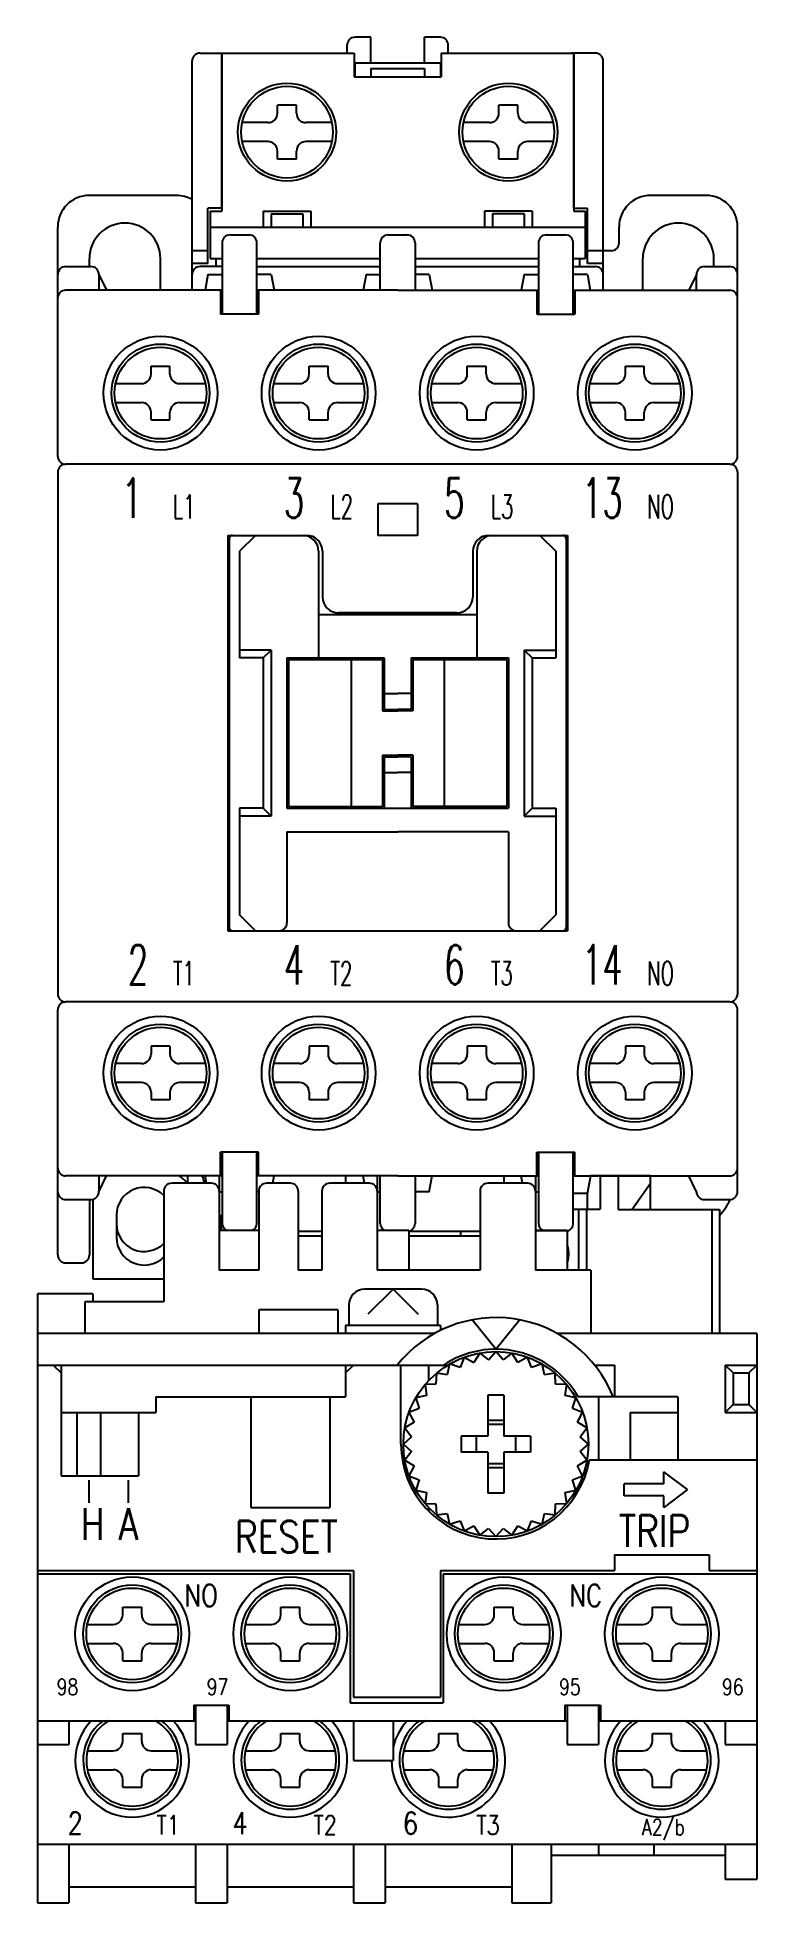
# Model space of a CAD drawing. Extents: x 172 to 218, y 170 to 288.
import ezdxf
from ezdxf.enums import TextEntityAlignment as Align

# ---------------------------------------------------------------- set-up
doc = ezdxf.new("R2010")
doc.units = 0
doc.layers.get('0').update_dxf_attribs({"linetype": 'CONTINUOUS'})
doc.layers.add('2', color=2, linetype='CONTINUOUS')
doc.styles.add('A', font='SIMPLEX', dxfattribs={"width": 0.75})
doc.styles.add('SIMPLEX', font='SIMPLEX', dxfattribs={"width": 0.8})

msp = doc.modelspace()

# ---------------------------------------------------------------- linework, layer by layer
at = {"color": 0}
for p, q in [((193.12, 288.12, 0), (192.12, 288.12, 0)), ((193.12, 286.5, 0), (193.12, 288.12, 0)), ((196.52, 286.5, 0), (196.52, 288.12, 0)), ((197.52, 288.12, 0), (196.52, 288.12, 0)), ((182.32, 287.12, 0), (184.19, 287.12, 0)), ((183.69, 287.12, 0), (192.07, 287.12, 0)), ((183.69, 277.32, 0), (183.69, 287.12, 0)), ((183.69, 287.12, 0), (183.69, 277.12, 0)), ((191.62, 287.12, 0), (191.62, 287.62, 0)), ((192.07, 287.12, 0), (192.07, 285.62, 0)), ((197.57, 287.12, 0), (205.96, 287.12, 0)), ((197.57, 287.12, 0), (197.57, 285.62, 0)), ((198.02, 287.12, 0), (198.02, 287.62, 0)), ((207.32, 287.12, 0), (205.82, 287.12, 0)), ((205.96, 277.32, 0), (205.96, 287.12, 0)), ((205.96, 287.12, 0), (205.96, 277.12, 0)), ((192.07, 285.62, 0), (197.57, 285.62, 0)), ((192.12, 286.5, 0), (197.52, 286.5, 0)), ((192.12, 286.5, 0), (192.12, 285.62, 0)), ((192.12, 285.62, 0), (193.12, 285.62, 0)), ((193.12, 286.14, 0), (196.52, 286.14, 0)), ((193.12, 286.14, 0), (193.12, 285.62, 0)), ((196.52, 286.14, 0), (196.52, 285.62, 0)), ((196.52, 285.62, 0), (197.52, 285.62, 0)), ((197.52, 286.5, 0), (197.52, 285.62, 0)), ((188.42, 283.82, 0), (187.22, 283.82, 0)), ((187.22, 283.32, 0), (187.22, 283.82, 0)), ((188.42, 283.32, 0), (188.42, 283.82, 0)), ((201.22, 283.32, 0), (201.22, 283.82, 0)), ((202.42, 283.82, 0), (201.22, 283.82, 0)), ((202.42, 283.32, 0), (202.42, 283.82, 0)), ((186.62, 282.72, 0), (184.98, 282.72, 0)), ((190.66, 282.72, 0), (189.02, 282.72, 0)), ((200.62, 282.72, 0), (198.98, 282.72, 0)), ((204.66, 282.72, 0), (203.02, 282.72, 0)), ((186.62, 281.52, 0), (184.98, 281.52, 0)), ((187.22, 280.42, 0), (187.22, 280.92, 0)), ((188.42, 280.42, 0), (188.42, 280.92, 0)), ((190.66, 281.52, 0), (189.02, 281.52, 0)), ((200.62, 281.52, 0), (198.98, 281.52, 0)), ((201.22, 280.42, 0), (201.22, 280.92, 0)), ((202.42, 280.42, 0), (202.42, 280.92, 0)), ((204.66, 281.52, 0), (203.02, 281.52, 0)), ((188.42, 280.42, 0), (187.22, 280.42, 0)), ((202.42, 280.42, 0), (201.22, 280.42, 0)), ((180.82, 278.12, 0), (175.32, 278.12, 0)), ((182.82, 273.82, 0), (182.82, 277.32, 0)), ((206.82, 273.82, 0), (206.82, 277.32, 0)), ((214.32, 278.12, 0), (210.82, 278.12, 0)), ((173.32, 261.62, 0), (173.32, 276.12, 0)), ((182.96, 277.12, 0), (182.96, 274.12, 0)), ((182.96, 277.12, 0), (183.69, 277.12, 0)), ((182.96, 276.12, 0), (186.32, 276.12, 0)), ((183.06, 276.12, 0), (206.57, 276.12, 0)), ((186.32, 277.12, 0), (189.32, 277.12, 0)), ((186.32, 277.12, 0), (186.32, 276.12, 0)), ((186.82, 276.96, 0), (188.82, 276.96, 0)), ((186.82, 276.96, 0), (186.82, 276.12, 0)), ((188.82, 276.96, 0), (188.82, 276.12, 0)), ((189.32, 277.12, 0), (189.32, 276.12, 0)), ((189.32, 276.12, 0), (200.32, 276.12, 0)), ((203.32, 277.12, 0), (200.32, 277.12, 0)), ((200.32, 277.12, 0), (200.32, 276.12, 0)), ((202.82, 276.96, 0), (200.82, 276.96, 0)), ((200.82, 276.96, 0), (200.82, 276.12, 0)), ((202.82, 276.96, 0), (202.82, 276.12, 0)), ((203.32, 277.12, 0), (203.32, 276.12, 0)), ((203.32, 276.12, 0), (206.67, 276.12, 0)), ((205.96, 277.12, 0), (206.67, 277.12, 0)), ((206.67, 277.12, 0), (206.67, 274.12, 0)), ((216.32, 261.62, 0), (216.32, 276.12, 0)), ((183.72, 275.12, 0), (183.72, 270.62, 0)), ((184.22, 275.62, 0), (185.42, 275.62, 0)), ((185.92, 270.62, 0), (185.92, 275.12, 0)), ((193.72, 272.12, 0), (193.72, 275.12, 0)), ((194.22, 275.62, 0), (195.42, 275.62, 0)), ((195.92, 275.12, 0), (195.92, 272.12, 0)), ((203.72, 275.12, 0), (203.72, 270.62, 0)), ((204.22, 275.62, 0), (205.42, 275.62, 0)), ((205.92, 270.62, 0), (205.92, 275.12, 0)), ((175.32, 273.62, 0), (175.32, 274.12, 0)), ((179.82, 272.12, 0), (179.82, 274.12, 0)), ((182.96, 274.12, 0), (183.72, 274.12, 0)), ((183.32, 274.12, 0), (183.32, 273.62, 0)), ((183.32, 274.12, 0), (183.72, 274.12, 0)), ((185.92, 274.12, 0), (193.72, 274.12, 0)), ((185.92, 274.12, 0), (193.72, 274.12, 0)), ((195.92, 274.12, 0), (203.72, 274.12, 0)), ((195.92, 274.12, 0), (203.72, 274.12, 0)), ((205.92, 274.12, 0), (206.32, 274.12, 0)), ((205.92, 274.12, 0), (206.67, 274.12, 0)), ((206.32, 274.12, 0), (206.32, 273.62, 0)), ((208.32, 274.62, 0), (207.82, 274.62, 0)), ((210.32, 272.12, 0), (210.32, 274.12, 0)), ((214.82, 273.62, 0), (214.82, 274.12, 0)), ((173.82, 273.62, 0), (175.42, 273.62, 0)), ((175.92, 273.12, 0), (175.92, 272.12, 0)), ((175.92, 273.12, 0), (176.4, 272.12, 0)), ((183.72, 273.62, 0), (182.32, 273.62, 0)), ((182.82, 273.12, 0), (182.64, 272.12, 0)), ((182.82, 273.12, 0), (183.72, 273.12, 0)), ((185.92, 273.62, 0), (193.72, 273.62, 0)), ((186.82, 273.12, 0), (185.92, 273.12, 0)), ((186.82, 273.12, 0), (187, 272.12, 0)), ((192.82, 273.12, 0), (192.64, 272.12, 0)), ((192.82, 273.12, 0), (193.72, 273.12, 0)), ((195.92, 273.62, 0), (203.72, 273.62, 0)), ((196.82, 273.12, 0), (195.92, 273.12, 0)), ((196.82, 273.12, 0), (197, 272.12, 0)), ((202.82, 273.12, 0), (202.64, 272.12, 0)), ((202.82, 273.12, 0), (203.72, 273.12, 0)), ((205.92, 273.62, 0), (207.32, 273.62, 0)), ((206.82, 273.12, 0), (205.92, 273.12, 0)), ((206.82, 273.12, 0), (207, 272.12, 0)), ((213.72, 273.12, 0), (213.24, 272.12, 0)), ((213.72, 272.12, 0), (213.72, 273.12, 0)), ((214.22, 273.62, 0), (215.82, 273.62, 0)), ((183.7, 272.12, 0), (173.82, 272.12, 0)), ((183.62, 272.12, 0), (183.62, 270.62, 0)), ((194.82, 272.12, 0), (185.92, 272.12, 0)), ((186.02, 272.12, 0), (186.02, 270.62, 0)), ((194.82, 272.12, 0), (203.72, 272.12, 0)), ((203.62, 272.12, 0), (203.62, 270.62, 0)), ((205.94, 272.12, 0), (215.82, 272.12, 0)), ((206.02, 272.12, 0), (206.02, 270.62, 0)), ((186.02, 270.62, 0), (183.62, 270.62, 0)), ((203.62, 270.62, 0), (206.02, 270.62, 0)), ((179.22, 266.82, 0), (179.22, 267.32, 0)), ((179.22, 267.32, 0), (180.42, 267.32, 0)), ((180.42, 266.82, 0), (180.42, 267.32, 0)), ((189.22, 266.82, 0), (189.22, 267.32, 0)), ((189.22, 267.32, 0), (190.42, 267.32, 0)), ((190.42, 266.82, 0), (190.42, 267.32, 0)), ((199.22, 266.82, 0), (199.22, 267.32, 0)), ((199.22, 267.32, 0), (200.42, 267.32, 0)), ((200.42, 266.82, 0), (200.42, 267.32, 0)), ((209.22, 266.82, 0), (209.22, 267.32, 0)), ((209.22, 267.32, 0), (210.42, 267.32, 0)), ((210.42, 266.82, 0), (210.42, 267.32, 0)), ((176.98, 266.22, 0), (178.62, 266.22, 0)), ((181.02, 266.22, 0), (182.66, 266.22, 0)), ((186.98, 266.22, 0), (188.62, 266.22, 0)), ((191.02, 266.22, 0), (192.66, 266.22, 0)), ((196.98, 266.22, 0), (198.62, 266.22, 0)), ((201.02, 266.22, 0), (202.66, 266.22, 0)), ((206.98, 266.22, 0), (208.62, 266.22, 0)), ((211.02, 266.22, 0), (212.66, 266.22, 0)), ((176.98, 265.02, 0), (178.62, 265.02, 0)), ((179.22, 263.92, 0), (179.22, 264.42, 0)), ((180.42, 263.92, 0), (180.42, 264.42, 0)), ((181.02, 265.02, 0), (182.66, 265.02, 0)), ((186.98, 265.02, 0), (188.62, 265.02, 0)), ((189.22, 263.92, 0), (189.22, 264.42, 0)), ((190.42, 263.92, 0), (190.42, 264.42, 0)), ((191.02, 265.02, 0), (192.66, 265.02, 0)), ((196.98, 265.02, 0), (198.62, 265.02, 0)), ((199.22, 263.92, 0), (199.22, 264.42, 0)), ((200.42, 263.92, 0), (200.42, 264.42, 0)), ((201.02, 265.02, 0), (202.66, 265.02, 0)), ((206.98, 265.02, 0), (208.62, 265.02, 0)), ((209.22, 263.92, 0), (209.22, 264.42, 0)), ((210.42, 263.92, 0), (210.42, 264.42, 0)), ((211.02, 265.02, 0), (212.66, 265.02, 0)), ((179.22, 263.92, 0), (180.42, 263.92, 0)), ((189.22, 263.92, 0), (190.42, 263.92, 0)), ((199.22, 263.92, 0), (200.42, 263.92, 0)), ((209.22, 263.92, 0), (210.42, 263.92, 0)), ((215.82, 261.12, 0), (173.82, 261.12, 0)), ((215.82, 261.12, 0), (173.82, 261.12, 0)), ((173.32, 260.62, 0), (173.32, 227.62, 0)), ((216.32, 260.62, 0), (216.32, 227.62, 0)), ((193.57, 258.62, 0), (193.57, 256.62, 0)), ((196.07, 258.62, 0), (193.57, 258.62, 0)), ((196.07, 258.62, 0), (196.07, 256.62, 0)), ((184.07, 256.62, 0), (184.07, 231.62, 0)), ((184.07, 256.62, 0), (189.07, 256.62, 0)), ((184.17, 256.42, 0), (184.17, 231.82, 0)), ((185.82, 256.62, 0), (184.82, 255.62, 0)), ((196.07, 256.62, 0), (193.57, 256.62, 0)), ((200.57, 256.62, 0), (205.57, 256.62, 0)), ((203.82, 256.62, 0), (204.82, 255.62, 0)), ((205.47, 256.42, 0), (205.47, 231.82, 0)), ((205.57, 256.62, 0), (205.57, 231.62, 0)), ((184.82, 255.62, 0), (184.82, 248.87, 0)), ((189.82, 255.62, 0), (189.82, 248.87, 0)), ((190.07, 255.62, 0), (190.07, 252.72, 0)), ((199.57, 255.62, 0), (199.57, 252.72, 0)), ((199.82, 255.62, 0), (199.82, 248.87, 0)), ((204.82, 255.62, 0), (204.82, 248.87, 0)), ((189.82, 251.62, 0), (199.82, 251.62, 0)), ((198.57, 251.72, 0), (191.07, 251.72, 0)), ((186.82, 249.37, 0), (184.82, 249.37, 0)), ((186.32, 248.87, 0), (186.82, 249.37, 0)), ((186.82, 249.37, 0), (186.82, 238.87, 0)), ((202.82, 249.37, 0), (202.82, 238.87, 0)), ((202.82, 249.37, 0), (203.32, 248.87, 0)), ((202.82, 249.37, 0), (204.82, 249.37, 0)), ((186.32, 248.87, 0), (184.82, 248.87, 0)), ((186.32, 248.87, 0), (186.32, 239.37, 0)), ((187.82, 248.87, 0), (193.97, 248.87, 0)), ((187.82, 248.87, 0), (187.82, 239.37, 0)), ((187.92, 248.77, 0), (193.87, 248.77, 0)), ((187.92, 248.77, 0), (187.92, 239.47, 0)), ((191.88, 248.77, 0), (191.88, 239.47, 0)), ((193.87, 248.77, 0), (193.87, 245.52, 0)), ((193.97, 248.87, 0), (193.97, 245.62, 0)), ((195.67, 248.87, 0), (201.82, 248.87, 0)), ((195.67, 248.87, 0), (195.67, 245.62, 0)), ((195.77, 248.77, 0), (201.72, 248.77, 0)), ((195.77, 248.77, 0), (195.77, 245.52, 0)), ((197.76, 248.77, 0), (197.76, 239.47, 0)), ((201.72, 248.77, 0), (201.72, 239.47, 0)), ((201.82, 248.87, 0), (201.82, 239.37, 0)), ((203.32, 248.87, 0), (203.32, 239.37, 0)), ((203.32, 248.87, 0), (204.82, 248.87, 0)), ((193.97, 246.62, 0), (194.82, 246.62, 0)), ((195.67, 246.62, 0), (194.82, 246.62, 0)), ((193.87, 245.52, 0), (194.82, 245.52, 0)), ((193.97, 245.62, 0), (194.82, 245.62, 0)), ((195.67, 245.62, 0), (194.82, 245.62, 0)), ((195.77, 245.52, 0), (194.82, 245.52, 0)), ((193.87, 242.72, 0), (193.87, 239.47, 0)), ((193.87, 242.72, 0), (194.82, 242.72, 0)), ((193.97, 242.62, 0), (193.97, 239.37, 0)), ((193.97, 242.62, 0), (194.82, 242.62, 0)), ((195.77, 242.72, 0), (194.82, 242.72, 0)), ((195.67, 242.62, 0), (194.82, 242.62, 0)), ((195.67, 242.62, 0), (195.67, 239.37, 0)), ((195.77, 242.72, 0), (195.77, 239.47, 0)), ((193.97, 241.62, 0), (194.82, 241.62, 0)), ((195.67, 241.62, 0), (194.82, 241.62, 0)), ((187.92, 239.47, 0), (193.87, 239.47, 0)), ((201.72, 239.47, 0), (195.77, 239.47, 0)), ((184.82, 239.37, 0), (184.82, 232.62, 0)), ((186.32, 239.37, 0), (184.82, 239.37, 0)), ((186.82, 238.87, 0), (184.82, 238.87, 0)), ((186.32, 239.37, 0), (186.82, 238.87, 0)), ((187.82, 239.37, 0), (201.82, 239.37, 0)), ((203.32, 239.37, 0), (202.82, 238.87, 0)), ((202.82, 238.87, 0), (204.82, 238.87, 0)), ((203.32, 239.37, 0), (204.82, 239.37, 0)), ((204.82, 239.37, 0), (204.82, 232.62, 0)), ((187.82, 237.87, 0), (194.82, 237.87, 0)), ((187.82, 237.87, 0), (187.82, 232.12, 0)), ((201.82, 237.87, 0), (194.82, 237.87, 0)), ((201.82, 237.87, 0), (201.82, 232.12, 0)), ((185.82, 231.62, 0), (184.82, 232.62, 0)), ((203.82, 231.62, 0), (204.82, 232.62, 0)), ((184.07, 231.62, 0), (205.57, 231.62, 0)), ((173.32, 211.12, 0), (173.32, 226.62, 0)), ((215.82, 227.12, 0), (173.82, 227.12, 0)), ((216.32, 216.62, 0), (216.32, 226.62, 0)), ((180.42, 224.32, 0), (179.22, 224.32, 0)), ((179.22, 224.32, 0), (179.22, 223.82, 0)), ((180.42, 224.32, 0), (180.42, 223.82, 0)), ((189.22, 224.32, 0), (189.22, 223.82, 0)), ((190.42, 224.32, 0), (189.22, 224.32, 0)), ((190.42, 224.32, 0), (190.42, 223.82, 0)), ((199.22, 224.32, 0), (199.22, 223.82, 0)), ((200.42, 224.32, 0), (199.22, 224.32, 0)), ((200.42, 224.32, 0), (200.42, 223.82, 0)), ((210.42, 224.32, 0), (209.22, 224.32, 0)), ((209.22, 224.32, 0), (209.22, 223.82, 0)), ((210.42, 224.32, 0), (210.42, 223.82, 0)), ((178.62, 223.22, 0), (176.98, 223.22, 0)), ((182.66, 223.22, 0), (181.02, 223.22, 0)), ((188.62, 223.22, 0), (186.98, 223.22, 0)), ((192.66, 223.22, 0), (191.02, 223.22, 0)), ((198.62, 223.22, 0), (196.98, 223.22, 0)), ((202.66, 223.22, 0), (201.02, 223.22, 0)), ((208.62, 223.22, 0), (206.98, 223.22, 0)), ((212.66, 223.22, 0), (211.02, 223.22, 0)), ((178.62, 222.02, 0), (176.98, 222.02, 0)), ((182.66, 222.02, 0), (181.02, 222.02, 0)), ((188.62, 222.02, 0), (186.98, 222.02, 0)), ((192.66, 222.02, 0), (191.02, 222.02, 0)), ((198.62, 222.02, 0), (196.98, 222.02, 0)), ((202.66, 222.02, 0), (201.02, 222.02, 0)), ((208.62, 222.02, 0), (206.98, 222.02, 0)), ((212.66, 222.02, 0), (211.02, 222.02, 0)), ((179.22, 221.42, 0), (179.22, 220.92, 0)), ((180.42, 220.92, 0), (179.22, 220.92, 0)), ((180.42, 221.42, 0), (180.42, 220.92, 0)), ((189.22, 221.42, 0), (189.22, 220.92, 0)), ((190.42, 220.92, 0), (189.22, 220.92, 0)), ((190.42, 221.42, 0), (190.42, 220.92, 0)), ((199.22, 221.42, 0), (199.22, 220.92, 0)), ((200.42, 220.92, 0), (199.22, 220.92, 0)), ((200.42, 221.42, 0), (200.42, 220.92, 0)), ((209.22, 221.42, 0), (209.22, 220.92, 0)), ((210.42, 220.92, 0), (209.22, 220.92, 0)), ((210.42, 221.42, 0), (210.42, 220.92, 0)), ((186.02, 217.62, 0), (183.62, 217.62, 0)), ((183.62, 216.12, 0), (183.62, 217.62, 0)), ((183.72, 217.62, 0), (183.72, 213.12, 0)), ((185.92, 213.12, 0), (185.92, 217.62, 0)), ((186.02, 216.12, 0), (186.02, 217.62, 0)), ((203.62, 217.62, 0), (206.02, 217.62, 0)), ((203.62, 216.12, 0), (203.62, 217.62, 0)), ((203.72, 217.62, 0), (203.72, 213.12, 0)), ((205.92, 213.12, 0), (205.92, 217.62, 0)), ((206.02, 216.12, 0), (206.02, 217.62, 0)), ((183.7, 216.12, 0), (173.82, 216.12, 0)), ((175.92, 216.12, 0), (175.92, 215.12, 0)), ((175.92, 215.12, 0), (176.4, 216.12, 0)), ((181.53, 216.12, 0), (181.53, 215.66, 0)), ((182.72, 215.66, 0), (182.64, 216.12, 0)), ((183.53, 216.12, 0), (183.53, 210.16, 0)), ((194.82, 216.12, 0), (185.92, 216.12, 0)), ((186.92, 215.66, 0), (187, 216.12, 0)), ((191.53, 216.12, 0), (191.53, 215.66, 0)), ((192.72, 215.66, 0), (192.64, 216.12, 0)), ((193.53, 216.12, 0), (193.53, 210.16, 0)), ((193.72, 213.12, 0), (193.72, 216.12, 0)), ((194.82, 216.12, 0), (203.72, 216.12, 0)), ((195.92, 216.12, 0), (195.92, 213.12, 0)), ((196.82, 215.12, 0), (197, 216.12, 0)), ((201.53, 216.12, 0), (201.53, 215.66, 0)), ((202.72, 215.66, 0), (202.64, 216.12, 0)), ((203.53, 216.12, 0), (203.53, 210.16, 0)), ((205.92, 216.12, 0), (215.82, 216.12, 0)), ((206.82, 215.01, 0), (207.04, 216.12, 0)), ((210.82, 216.12, 0), (207, 216.12, 0)), ((207.63, 216.12, 0), (207.63, 214.01, 0)), ((208.77, 216.12, 0), (208.77, 214, 0)), ((210.82, 214, 0), (210.82, 216.12, 0)), ((213.72, 215.12, 0), (213.24, 216.12, 0)), ((216.32, 215.12, 0), (216.32, 216.61, 0)), ((180.03, 215.16, 0), (180.03, 208.16, 0)), ((183.03, 215.66, 0), (180.53, 215.66, 0)), ((183.53, 215.12, 0), (183.72, 215.12, 0)), ((186.03, 215.12, 0), (185.92, 215.12, 0)), ((186.03, 215.16, 0), (186.03, 210.16, 0)), ((188.03, 215.66, 0), (186.53, 215.66, 0)), ((188.53, 215.16, 0), (188.53, 210.16, 0)), ((190.03, 215.16, 0), (190.03, 210.16, 0)), ((193.03, 215.66, 0), (190.53, 215.66, 0)), ((193.53, 215.12, 0), (193.72, 215.12, 0)), ((196.82, 215.12, 0), (195.92, 215.12, 0)), ((200.03, 215.16, 0), (200.03, 210.16, 0)), ((203.03, 215.66, 0), (200.53, 215.66, 0)), ((203.53, 215.12, 0), (203.72, 215.12, 0)), ((206.82, 215.01, 0), (205.92, 215.01, 0)), ((206.82, 214.01, 0), (206.82, 215.01, 0)), ((210.82, 215.65, 0), (209.66, 214, 0)), ((173.82, 214.62, 0), (175.42, 214.62, 0)), ((175.32, 214.62, 0), (175.32, 211.12, 0)), ((175.54, 214.63, 0), (175.54, 209.61, 0)), ((177.03, 213.63, 0), (177.03, 212.24, 0)), ((183.53, 213.62, 0), (183.72, 213.62, 0)), ((190, 213.65, 0), (190.03, 213.65, 0)), ((205.92, 214.01, 0), (206.82, 214.01, 0)), ((206.26, 214, 0), (206.26, 210.15, 0)), ((206.76, 214, 0), (206.76, 210.15, 0)), ((206.82, 214.01, 0), (207.63, 214.01, 0)), ((208.77, 214, 0), (215.18, 214, 0)), ((214.22, 214.62, 0), (215.82, 214.62, 0)), ((214.68, 214, 0), (214.68, 206.23, 0)), ((215.18, 214, 0), (215.18, 206.23, 0)), ((183.67, 213.49, 0), (183.53, 213.49, 0)), ((183.67, 212.66, 0), (183.67, 213.49, 0)), ((188.53, 212.62, 0), (190.03, 212.62, 0)), ((188.53, 212.33, 0), (190.03, 212.33, 0)), ((195.53, 212.66, 0), (193.53, 212.66, 0)), ((195.53, 212.66, 0), (195.53, 210.16, 0)), ((195.53, 212.62, 0), (200.03, 212.62, 0)), ((195.53, 212.33, 0), (200.03, 212.33, 0)), ((198.82, 212.33, 0), (198.82, 212.62, 0)), ((205.53, 212.66, 0), (203.53, 212.66, 0)), ((205.53, 212.66, 0), (205.53, 210.16, 0)), ((190, 212.09, 0), (190.03, 212.09, 0)), ((205.63, 211.33, 0), (205.63, 211.06, 0)), ((173.82, 210.62, 0), (174.82, 210.62, 0)), ((186.03, 210.16, 0), (183.53, 210.16, 0)), ((190.03, 210.16, 0), (188.53, 210.16, 0)), ((190, 210.83, 0), (190.03, 210.83, 0)), ((200.03, 210.16, 0), (193.53, 210.16, 0)), ((207.03, 210.16, 0), (203.53, 210.16, 0)), ((207.03, 210.16, 0), (207.03, 206.16, 0)), ((175.54, 209.61, 0), (180.03, 209.61, 0)), ((196.33, 208.96, 0), (192.73, 208.96, 0)), ((194.53, 208.96, 0), (192.94, 207.38, 0)), ((194.53, 208.96, 0), (196.11, 207.38, 0)), ((175.53, 208.66, 0), (172.03, 208.66, 0)), ((172.03, 208.66, 0), (172.03, 204.16, 0)), ((180.03, 208.16, 0), (175.03, 208.16, 0)), ((175.03, 208.16, 0), (175.03, 206.16, 0)), ((175.53, 208.66, 0), (175.53, 208.16, 0)), ((191.03, 207.66, 0), (186.03, 207.66, 0)), ((186.03, 207.66, 0), (186.03, 206.16, 0)), ((191.03, 207.66, 0), (191.03, 206.16, 0)), ((191.73, 207.96, 0), (191.73, 206.66, 0)), ((197.33, 207.96, 0), (197.33, 206.66, 0)), ((197.53, 206.66, 0), (191.53, 206.66, 0)), ((191.53, 206.66, 0), (191.53, 206.16, 0)), ((197.53, 206.66, 0), (197.53, 206.36, 0)), ((201.03, 205.16, 0), (199.53, 207.02, 0)), ((201.03, 205.16, 0), (202.53, 207.02, 0)), ((197.15, 206.16, 0), (172.03, 206.16, 0)), ((217.53, 206.16, 0), (204.9, 206.16, 0)), ((217.53, 206.16, 0), (217.53, 171.66, 0)), ((172.03, 204.16, 0), (172.03, 170.16, 0)), ((172.03, 204.16, 0), (197.99, 204.16, 0)), ((173.53, 204.16, 0), (173.53, 197.16, 0)), ((191.53, 204.16, 0), (191.53, 202.16, 0)), ((195.03, 199.16, 0), (195.03, 204.16, 0)), ((196.76, 204.16, 0), (196.76, 203.17, 0)), ((207.27, 204.16, 0), (207.53, 204.16, 0)), ((207.27, 204.16, 0), (208.53, 204.16, 0)), ((208.53, 204.16, 0), (208.53, 202.16, 0)), ((215.53, 204.16, 0), (215.53, 201.16, 0)), ((215.53, 204.16, 0), (217.53, 204.16, 0)), ((179.53, 202.16, 0), (185.53, 202.16, 0)), ((179.53, 202.16, 0), (179.53, 201.16, 0)), ((185.53, 202.16, 0), (185.53, 195.16, 0)), ((185.53, 202.16, 0), (191.53, 202.16, 0)), ((190.53, 202.16, 0), (190.53, 195.16, 0)), ((212.53, 202.16, 0), (206.22, 202.16, 0)), ((207.53, 202.16, 0), (207.53, 198.16, 0)), ((212.53, 202.16, 0), (212.53, 198.16, 0)), ((173.53, 201.16, 0), (179.53, 201.16, 0)), ((174.53, 201.16, 0), (174.53, 197.16, 0)), ((176.03, 201.16, 0), (176.03, 197.16, 0)), ((178.42, 201.16, 0), (178.42, 197.16, 0)), ((215.53, 201.16, 0), (217.53, 201.16, 0)), ((173.53, 197.16, 0), (178.42, 197.16, 0)), ((206.94, 198.16, 0), (217.53, 198.16, 0)), ((185.53, 195.16, 0), (190.53, 195.16, 0)), ((196.76, 195.16, 0), (196.76, 194.94, 0)), ((172.03, 191.16, 0), (184.03, 191.16, 0)), ((184.03, 191.16, 0), (192.03, 191.16, 0)), ((192.03, 191.16, 0), (192.03, 183.16, 0)), ((197.53, 191.16, 0), (197.53, 183.16, 0)), ((197.53, 191.16, 0), (207.53, 191.16, 0)), ((207.53, 191.16, 0), (208.53, 191.16, 0)), ((208.53, 192.16, 0), (214.53, 192.16, 0)), ((208.53, 192.16, 0), (208.53, 191.16, 0)), ((214.53, 192.16, 0), (214.53, 191.16, 0)), ((214.53, 191.16, 0), (217.53, 191.16, 0)), ((172.03, 190.96, 0), (191.82, 190.96, 0)), ((191.82, 190.96, 0), (191.82, 182.79, 0)), ((197.7, 190.96, 0), (217.52, 190.96, 0)), ((197.7, 190.96, 0), (197.7, 182.79, 0)), ((177.43, 188.86, 0), (178.63, 188.86, 0)), ((177.43, 188.36, 0), (177.43, 188.86, 0)), ((178.63, 188.36, 0), (178.63, 188.86, 0)), ((187.43, 188.86, 0), (188.63, 188.86, 0)), ((187.43, 188.36, 0), (187.43, 188.86, 0)), ((188.63, 188.36, 0), (188.63, 188.86, 0)), ((200.93, 188.36, 0), (200.93, 188.86, 0)), ((200.93, 188.86, 0), (202.13, 188.86, 0)), ((202.13, 188.36, 0), (202.13, 188.86, 0)), ((210.93, 188.36, 0), (210.93, 188.86, 0)), ((210.93, 188.86, 0), (212.13, 188.86, 0)), ((212.13, 188.36, 0), (212.13, 188.86, 0)), ((175.19, 187.76, 0), (176.83, 187.76, 0)), ((179.23, 187.76, 0), (180.87, 187.76, 0)), ((185.19, 187.76, 0), (186.83, 187.76, 0)), ((189.23, 187.76, 0), (190.87, 187.76, 0)), ((198.69, 187.76, 0), (200.33, 187.76, 0)), ((202.73, 187.76, 0), (204.37, 187.76, 0)), ((208.69, 187.76, 0), (210.33, 187.76, 0)), ((212.73, 187.76, 0), (214.37, 187.76, 0)), ((175.19, 186.56, 0), (176.83, 186.56, 0)), ((179.23, 186.56, 0), (180.87, 186.56, 0)), ((185.19, 186.56, 0), (186.83, 186.56, 0)), ((189.23, 186.56, 0), (190.87, 186.56, 0)), ((198.69, 186.56, 0), (200.33, 186.56, 0)), ((202.73, 186.56, 0), (204.37, 186.56, 0)), ((208.69, 186.56, 0), (210.33, 186.56, 0)), ((212.73, 186.56, 0), (214.37, 186.56, 0)), ((177.43, 185.46, 0), (177.43, 185.96, 0)), ((177.43, 185.46, 0), (178.63, 185.46, 0)), ((178.63, 185.46, 0), (178.63, 185.96, 0)), ((187.43, 185.46, 0), (187.43, 185.96, 0)), ((187.43, 185.46, 0), (188.63, 185.46, 0)), ((188.63, 185.46, 0), (188.63, 185.96, 0)), ((200.93, 185.46, 0), (200.93, 185.96, 0)), ((200.93, 185.46, 0), (202.13, 185.46, 0)), ((202.13, 185.46, 0), (202.13, 185.96, 0)), ((210.93, 185.46, 0), (210.93, 185.96, 0)), ((210.93, 185.46, 0), (212.13, 185.46, 0)), ((212.13, 185.46, 0), (212.13, 185.96, 0)), ((192.03, 183.16, 0), (197.53, 183.16, 0)), ((172.03, 181.66, 0), (182.03, 181.66, 0)), ((174.03, 181.66, 0), (174.03, 180.16, 0)), ((181.92, 182.66, 0), (184.14, 182.66, 0)), ((181.92, 182.66, 0), (181.92, 181.66, 0)), ((182.03, 182.66, 0), (184.03, 182.66, 0)), ((182.03, 182.66, 0), (182.03, 180.16, 0)), ((184.03, 182.66, 0), (184.03, 180.16, 0)), ((184.03, 181.66, 0), (205.53, 181.66, 0)), ((184.14, 182.66, 0), (184.14, 181.66, 0)), ((191.82, 182.79, 0), (197.7, 182.79, 0)), ((192.03, 181.66, 0), (192.03, 179.16, 0)), ((194.53, 181.66, 0), (194.53, 179.16, 0)), ((205.4, 182.66, 0), (207.64, 182.66, 0)), ((205.4, 182.66, 0), (205.4, 181.66, 0)), ((205.53, 182.66, 0), (205.53, 180.16, 0)), ((207.53, 182.66, 0), (207.53, 180.16, 0)), ((207.53, 181.66, 0), (217.53, 181.66, 0)), ((207.64, 182.66, 0), (207.64, 181.66, 0)), ((215.53, 181.66, 0), (215.53, 180.16, 0)), ((177.43, 180.87, 0), (178.63, 180.87, 0)), ((177.43, 180.37, 0), (177.43, 180.87, 0)), ((178.63, 180.37, 0), (178.63, 180.87, 0)), ((187.43, 180.37, 0), (187.43, 180.87, 0)), ((187.43, 180.87, 0), (188.63, 180.87, 0)), ((188.63, 180.37, 0), (188.63, 180.87, 0)), ((197.43, 180.37, 0), (197.43, 180.87, 0)), ((197.43, 180.87, 0), (198.63, 180.87, 0)), ((198.63, 180.37, 0), (198.63, 180.87, 0)), ((210.93, 180.37, 0), (210.93, 180.87, 0)), ((210.93, 180.87, 0), (212.13, 180.87, 0)), ((212.13, 180.37, 0), (212.13, 180.87, 0)), ((172.03, 180.16, 0), (174.03, 180.16, 0)), ((175.19, 179.77, 0), (176.83, 179.77, 0)), ((179.23, 179.77, 0), (180.87, 179.77, 0)), ((182.03, 180.16, 0), (184.03, 180.16, 0)), ((185.19, 179.77, 0), (186.83, 179.77, 0)), ((189.23, 179.77, 0), (190.87, 179.77, 0)), ((195.19, 179.77, 0), (196.83, 179.77, 0)), ((199.23, 179.77, 0), (200.87, 179.77, 0)), ((205.53, 180.16, 0), (207.53, 180.16, 0)), ((208.69, 179.77, 0), (210.33, 179.77, 0)), ((212.73, 179.77, 0), (214.37, 179.77, 0)), ((215.53, 180.16, 0), (217.53, 180.16, 0)), ((175.19, 178.57, 0), (176.83, 178.57, 0)), ((179.23, 178.57, 0), (180.87, 178.57, 0)), ((185.19, 178.57, 0), (186.83, 178.57, 0)), ((189.23, 178.57, 0), (190.87, 178.57, 0)), ((192.03, 179.16, 0), (194.53, 179.16, 0)), ((195.19, 178.57, 0), (196.83, 178.57, 0)), ((199.23, 178.57, 0), (200.87, 178.57, 0)), ((208.69, 178.57, 0), (210.33, 178.57, 0)), ((212.73, 178.57, 0), (214.37, 178.57, 0)), ((177.43, 177.47, 0), (177.43, 177.97, 0)), ((177.43, 177.47, 0), (178.63, 177.47, 0)), ((178.63, 177.47, 0), (178.63, 177.97, 0)), ((187.43, 177.47, 0), (187.43, 177.97, 0)), ((187.43, 177.47, 0), (188.63, 177.47, 0)), ((188.63, 177.47, 0), (188.63, 177.97, 0)), ((197.43, 177.47, 0), (197.43, 177.97, 0)), ((197.43, 177.47, 0), (198.63, 177.47, 0)), ((198.63, 177.47, 0), (198.63, 177.97, 0)), ((210.93, 177.47, 0), (210.93, 177.97, 0)), ((210.93, 177.47, 0), (212.13, 177.47, 0)), ((212.13, 177.47, 0), (212.13, 177.97, 0)), ((172.03, 173.86, 0), (217.53, 173.86, 0)), ((174.03, 173.86, 0), (174.03, 170.16, 0)), ((182.03, 173.86, 0), (182.03, 170.16, 0)), ((184.03, 173.86, 0), (184.03, 170.16, 0)), ((192.03, 173.86, 0), (192.03, 170.16, 0)), ((194.03, 173.86, 0), (194.03, 170.16, 0)), ((202.03, 173.86, 0), (202.03, 170.16, 0)), ((204.53, 173.86, 0), (204.53, 170.16, 0)), ((207.53, 173.86, 0), (207.53, 173.16, 0)), ((211.03, 173.86, 0), (211.03, 173.16, 0)), ((215.53, 173.86, 0), (215.53, 171.66, 0)), ((204.53, 173.16, 0), (215.53, 173.16, 0)), ((174.03, 171.16, 0), (182.03, 171.16, 0)), ((184.03, 171.16, 0), (192.03, 171.16, 0)), ((194.03, 171.16, 0), (202.03, 171.16, 0)), ((215.53, 171.66, 0), (217.53, 171.66, 0)), ((172.03, 170.16, 0), (174.03, 170.16, 0)), ((182.03, 170.16, 0), (184.03, 170.16, 0)), ((192.03, 170.16, 0), (194.03, 170.16, 0)), ((202.03, 170.16, 0), (204.53, 170.16, 0))]:
    msp.add_line(p, q, dxfattribs=at)
at = {"color": 0, "linetype": 'Continuous'}
for p, q in [((181.82, 272.12, 0), (181.82, 286.62, 0)), ((207.82, 272.12, 0), (207.82, 286.62, 0)), ((183.69, 277.32, 0), (182.82, 277.32, 0)), ((205.96, 277.32, 0), (206.82, 277.32, 0)), ((208.82, 275.12, 0), (208.82, 276.12, 0)), ((182.82, 274.62, 0), (181.82, 274.62, 0)), ((182.82, 273.82, 0), (181.82, 273.82, 0)), ((207.82, 274.62, 0), (206.82, 274.62, 0)), ((207.82, 273.82, 0), (206.82, 273.82, 0)), ((186.03, 212.66, 0), (183.53, 212.66, 0)), ((203.53, 212.66, 0), (205.53, 212.66, 0)), ((203.53, 212.66, 0), (205.53, 212.66, 0))]:
    msp.add_line(p, q, dxfattribs=at)
at = {"color": 0}
for centre, radius in [((187.82, 282.12, 0), 3.1), ((187.82, 282.12, 0), 2.9), ((201.82, 282.12, 0), 3.1), ((201.82, 282.12, 0), 2.9), ((179.82, 265.62, 0), 3.6), ((189.82, 265.62, 0), 3.6), ((199.82, 265.62, 0), 3.6), ((209.82, 265.62, 0), 3.6), ((179.82, 265.62, 0), 3.1), ((179.82, 265.62, 0), 2.9), ((189.82, 265.62, 0), 3.1), ((189.82, 265.62, 0), 2.9), ((199.82, 265.62, 0), 3.1), ((199.82, 265.62, 0), 2.9), ((209.82, 265.62, 0), 3.1), ((209.82, 265.62, 0), 2.9), ((179.82, 222.62, 0), 3.6), ((179.82, 222.62, 0), 3.1), ((179.82, 222.62, 0), 2.9), ((189.82, 222.62, 0), 3.6), ((189.82, 222.62, 0), 3.1), ((189.82, 222.62, 0), 2.9), ((199.82, 222.62, 0), 3.6), ((199.82, 222.62, 0), 3.1), ((199.82, 222.62, 0), 2.9), ((209.82, 222.62, 0), 3.6), ((209.82, 222.62, 0), 3.1), ((209.82, 222.62, 0), 2.9), ((178.03, 187.16, 0), 3.6), ((178.03, 187.16, 0), 3.1), ((178.03, 187.16, 0), 2.9), ((188.03, 187.16, 0), 3.6), ((188.03, 187.16, 0), 3.1), ((188.03, 187.16, 0), 2.9), ((201.53, 187.16, 0), 3.6), ((201.53, 187.16, 0), 3.1), ((201.53, 187.16, 0), 2.9), ((211.53, 187.16, 0), 3.6), ((211.53, 187.16, 0), 3.1), ((211.53, 187.16, 0), 2.9)]:
    msp.add_circle(centre, radius, dxfattribs=at)
for centre, radius, start, end in [((192.12, 287.62, 0), 0.5, 90, 180), ((197.52, 287.62, 0), 0.5, 0, 90), ((186.62, 283.32, 0), 0.6, 270, 360), ((189.02, 283.32, 0), 0.6, 180, 270), ((200.62, 283.32, 0), 0.6, 270, 360), ((203.02, 283.32, 0), 0.6, 180, 270), ((186.62, 280.92, 0), 0.6, 360, 90), ((189.02, 280.92, 0), 0.6, 90, 180), ((200.62, 280.92, 0), 0.6, 360, 90), ((203.02, 280.92, 0), 0.6, 90, 180), ((175.32, 276.12, 0), 2, 90, 180), ((180.82, 276.12, 0), 2, 60, 90), ((214.32, 276.12, 0), 2, 0, 90), ((177.57, 274.12, 0), 2.25, 0, 180), ((212.57, 274.12, 0), 2.25, 0, 180), ((184.22, 275.12, 0), 0.5, 90, 180), ((185.42, 275.12, 0), 0.5, 360, 90), ((194.22, 275.12, 0), 0.5, 90, 180), ((195.42, 275.12, 0), 0.5, 0, 90), ((204.22, 275.12, 0), 0.5, 90, 180), ((205.42, 275.12, 0), 0.5, 0, 90), ((173.82, 273.12, 0), 0.5, 90, 180), ((175.42, 273.12, 0), 0.5, 0, 90), ((182.32, 273.12, 0), 0.5, 90, 180), ((207.32, 273.12, 0), 0.5, 0, 90), ((214.22, 273.12, 0), 0.5, 90, 180), ((215.82, 273.12, 0), 0.5, 0, 90), ((173.82, 271.62, 0), 0.5, 90, 180), ((215.82, 271.62, 0), 0.5, 360, 90), ((178.62, 266.82, 0), 0.6, 270, 0), ((181.02, 266.82, 0), 0.6, 180, 270), ((188.62, 266.82, 0), 0.6, 270, 0), ((191.02, 266.82, 0), 0.6, 180, 270), ((198.62, 266.82, 0), 0.6, 270, 0), ((201.02, 266.82, 0), 0.6, 180, 270), ((208.62, 266.82, 0), 0.6, 270, 0), ((211.02, 266.82, 0), 0.6, 180, 270), ((178.62, 264.42, 0), 0.6, 0, 90), ((181.02, 264.42, 0), 0.6, 90, 180), ((188.62, 264.42, 0), 0.6, 0, 90), ((191.02, 264.42, 0), 0.6, 90, 180), ((198.62, 264.42, 0), 0.6, 0, 90), ((201.02, 264.42, 0), 0.6, 90, 180), ((208.62, 264.42, 0), 0.6, 0, 90), ((211.02, 264.42, 0), 0.6, 90, 180), ((173.82, 261.62, 0), 0.5, 180, 270), ((173.82, 260.62, 0), 0.5, 90, 180), ((215.82, 261.62, 0), 0.5, 270, 0), ((215.82, 260.62, 0), 0.5, 0, 90), ((184.37, 256.42, 0), 0.2, 90, 180), ((188.82, 255.62, 0), 1, 0, 90), ((189.07, 255.62, 0), 1, 0, 90), ((200.57, 255.62, 0), 1, 90, 180), ((200.82, 255.62, 0), 1, 90, 180), ((205.27, 256.42, 0), 0.2, 360, 90), ((191.07, 252.72, 0), 1, 180, 270), ((198.57, 252.72, 0), 1, 270, 360), ((184.37, 231.82, 0), 0.2, 180, 270), ((187.32, 232.12, 0), 0.5, 270, 0), ((202.32, 232.12, 0), 0.5, 180, 270), ((205.27, 231.82, 0), 0.2, 270, 0), ((173.82, 227.62, 0), 0.5, 180, 270), ((173.82, 226.62, 0), 0.5, 90, 180), ((215.82, 227.62, 0), 0.5, 270, 0), ((215.82, 226.62, 0), 0.5, 0, 90), ((178.62, 223.82, 0), 0.6, 270, 0), ((181.02, 223.82, 0), 0.6, 180, 270), ((188.62, 223.82, 0), 0.6, 270, 0), ((191.02, 223.82, 0), 0.6, 180, 270), ((198.62, 223.82, 0), 0.6, 270, 0), ((201.02, 223.82, 0), 0.6, 180, 270), ((208.62, 223.82, 0), 0.6, 270, 0), ((211.02, 223.82, 0), 0.6, 180, 270), ((178.62, 221.42, 0), 0.6, 0, 90), ((181.02, 221.42, 0), 0.6, 90, 180), ((188.62, 221.42, 0), 0.6, 0, 90), ((191.02, 221.42, 0), 0.6, 90, 180), ((198.62, 221.42, 0), 0.6, 0, 90), ((201.02, 221.42, 0), 0.6, 90, 180), ((208.62, 221.42, 0), 0.6, 0, 90), ((211.02, 221.42, 0), 0.6, 90, 180), ((173.82, 216.62, 0), 0.5, 180, 270), ((179.37, 213.72, 0), 2.9, 42.0539, 55.7575), ((179.39, 215.11, 0), 3.25, 9.7147, 17.98), ((215.82, 216.62, 0), 0.5, 270, 0), ((173.82, 215.12, 0), 0.5, 180, 270), ((175.42, 215.12, 0), 0.5, 270, 0), ((178.79, 213.63, 0), 1.76, 45.0493, 180), ((180.53, 215.16, 0), 0.5, 90, 180), ((183.03, 215.16, 0), 0.5, 0, 90), ((186.53, 215.16, 0), 0.5, 90, 180), ((188.03, 215.16, 0), 0.5, 360, 90), ((190.53, 215.16, 0), 0.5, 90, 180), ((193.03, 215.16, 0), 0.5, 0, 90), ((200.53, 215.16, 0), 0.5, 90, 180), ((203.03, 215.16, 0), 0.5, 0, 90), ((214.22, 215.12, 0), 0.5, 180, 270), ((215.82, 215.12, 0), 0.5, 270, 0), ((211.82, 216.62, 0), 4.5, 318.237, 333.6264), ((178.79, 213.1, 0), 1.76, 180, 314.9507), ((184.22, 213.12, 0), 0.5, 180, 245.455), ((185.42, 213.12, 0), 0.5, 294.545, 360), ((194.22, 213.12, 0), 0.5, 180, 245.455), ((195.42, 213.12, 0), 0.5, 282.3289, 0), ((204.22, 213.12, 0), 0.5, 180, 245.455), ((205.42, 213.12, 0), 0.5, 282.3289, 0), ((178.79, 212.24, 0), 1.76, 180, 314.9507), ((204.63, 211.33, 0), 1, 0, 25.6574), ((173.82, 211.12, 0), 0.5, 180, 270), ((174.82, 211.12, 0), 0.5, 270, 0), ((204.63, 211.06, 0), 1, 334.3426, 0), ((192.73, 207.96, 0), 1, 90, 180), ((196.33, 207.96, 0), 1, 0, 90), ((201.03, 199.16, 0), 8, 22.0243, 141.3178), ((201.03, 199.16, 0), 6, 30, 123.5573), ((201.03, 199.16, 0), 6, 180, 350.4059), ((176.83, 188.36, 0), 0.6, 270, 0), ((179.23, 188.36, 0), 0.6, 180, 270), ((186.83, 188.36, 0), 0.6, 270, 0), ((189.23, 188.36, 0), 0.6, 180, 270), ((200.33, 188.36, 0), 0.6, 270, 0), ((202.73, 188.36, 0), 0.6, 180, 270), ((210.33, 188.36, 0), 0.6, 270, 0), ((212.73, 188.36, 0), 0.6, 180, 270), ((176.83, 185.96, 0), 0.6, 0, 90), ((179.23, 185.96, 0), 0.6, 90, 180), ((186.83, 185.96, 0), 0.6, 0, 90), ((189.23, 185.96, 0), 0.6, 90, 180), ((200.33, 185.96, 0), 0.6, 0, 90), ((202.73, 185.96, 0), 0.6, 90, 180), ((210.33, 185.96, 0), 0.6, 0, 90), ((212.73, 185.96, 0), 0.6, 90, 180), ((178.03, 179.17, 0), 3.6, 136.1117, 43.8883), ((178.03, 179.17, 0), 3.1, 126.383, 53.617), ((178.03, 179.17, 0), 2.9, 120.6169, 59.3831), ((188.03, 179.17, 0), 3.6, 136.1117, 43.8883), ((188.03, 179.17, 0), 3.1, 126.383, 53.617), ((188.03, 179.17, 0), 2.9, 120.6169, 59.3831), ((198.03, 179.17, 0), 3.6, 180.0682, 43.8883), ((198.03, 179.17, 0), 3.6, 136.1117, 166.7563), ((198.03, 179.17, 0), 3.1, 126.383, 53.617), ((198.03, 179.17, 0), 2.9, 120.6169, 59.3831), ((211.53, 179.17, 0), 3.6, 136.1117, 43.8883), ((211.53, 179.17, 0), 3.1, 126.383, 53.617), ((211.53, 179.17, 0), 2.9, 120.6169, 59.3831), ((176.83, 180.37, 0), 0.6, 270, 0), ((179.23, 180.37, 0), 0.6, 180, 270), ((186.83, 180.37, 0), 0.6, 270, 0), ((189.23, 180.37, 0), 0.6, 180, 270), ((196.83, 180.37, 0), 0.6, 270, 0), ((199.23, 180.37, 0), 0.6, 180, 270), ((210.33, 180.37, 0), 0.6, 270, 0), ((212.73, 180.37, 0), 0.6, 180, 270), ((176.83, 177.97, 0), 0.6, 0, 90), ((179.23, 177.97, 0), 0.6, 90, 180), ((186.83, 177.97, 0), 0.6, 0, 90), ((189.23, 177.97, 0), 0.6, 90, 180), ((196.83, 177.97, 0), 0.6, 0, 90), ((199.23, 177.97, 0), 0.6, 90, 180), ((210.33, 177.97, 0), 0.6, 0, 90), ((212.73, 177.97, 0), 0.6, 90, 180)]:
    msp.add_arc(centre, radius, start, end, dxfattribs=at)
at = {"color": 0, "linetype": 'Continuous'}
for centre, radius, start, end in [((182.32, 286.62, 0), 0.5, 90, 180), ((207.32, 286.62, 0), 0.5, 0, 90), ((210.82, 276.12, 0), 2, 90, 180), ((208.32, 275.12, 0), 0.5, 270, 0)]:
    msp.add_arc(centre, radius, start, end, dxfattribs=at)
at = {"layer": '2', "color": 0}
for p, q in [((173.03, 204.16, 0), (173.53, 203.66, 0)), ((191.53, 203.66, 0), (192.03, 204.16, 0)), ((198.1, 204.23, 0), (197.96, 203.54, 0)), ((198.77, 204.01, 0), (198.1, 204.23, 0)), ((199.03, 204.66, 0), (198.77, 204.01, 0)), ((199.03, 204.66, 0), (199.64, 204.33, 0)), ((200.01, 204.92, 0), (199.64, 204.33, 0)), ((200.01, 204.92, 0), (200.56, 204.49, 0)), ((200.56, 204.49, 0), (201.03, 205.01, 0)), ((201.49, 204.49, 0), (201.03, 205.01, 0)), ((202.04, 204.92, 0), (201.49, 204.49, 0)), ((202.41, 204.33, 0), (202.04, 204.92, 0)), ((203.03, 204.66, 0), (202.41, 204.33, 0)), ((203.29, 204.01, 0), (203.03, 204.66, 0)), ((203.95, 204.23, 0), (203.29, 204.01, 0)), ((204.1, 203.54, 0), (203.95, 204.23, 0)), ((216.03, 203.66, 0), (215.53, 204.16, 0)), ((217.03, 203.66, 0), (217.53, 204.16, 0)), ((197.24, 202.95, 0), (196.55, 202.92, 0)), ((196.55, 202.92, 0), (196.65, 202.23, 0)), ((197.27, 203.64, 0), (197.24, 202.95, 0)), ((197.96, 203.54, 0), (197.27, 203.64, 0)), ((204.79, 203.64, 0), (204.1, 203.54, 0)), ((204.81, 202.95, 0), (204.79, 203.64, 0)), ((205.51, 202.92, 0), (204.81, 202.95, 0)), ((205.41, 202.23, 0), (205.51, 202.92, 0)), ((216.03, 203.66, 0), (216.03, 201.66, 0)), ((216.03, 203.66, 0), (217.03, 203.66, 0)), ((217.03, 203.66, 0), (217.03, 201.66, 0)), ((196.65, 202.23, 0), (195.96, 202.09, 0)), ((195.96, 202.09, 0), (196.18, 201.42, 0)), ((201.53, 202.26, 0), (200.53, 202.26, 0)), ((200.53, 202.26, 0), (200.53, 199.66, 0)), ((201.53, 202.26, 0), (201.53, 199.66, 0)), ((206.09, 202.09, 0), (205.41, 202.23, 0)), ((205.88, 201.42, 0), (206.09, 202.09, 0)), ((195.86, 200.55, 0), (195.27, 200.18, 0)), ((196.18, 201.42, 0), (195.53, 201.16, 0)), ((195.53, 201.16, 0), (195.86, 200.55, 0)), ((201.53, 200.66, 0), (200.53, 200.66, 0)), ((206.52, 201.16, 0), (205.88, 201.42, 0)), ((206.2, 200.55, 0), (206.52, 201.16, 0)), ((206.79, 200.18, 0), (206.2, 200.55, 0)), ((209.53, 201.16, 0), (212.53, 201.16, 0)), ((209.53, 201.16, 0), (209.53, 198.16, 0)), ((216.03, 201.66, 0), (215.53, 201.16, 0)), ((216.03, 201.66, 0), (217.03, 201.66, 0)), ((217.03, 201.66, 0), (217.53, 201.16, 0)), ((195.7, 199.63, 0), (195.18, 199.16, 0)), ((195.27, 200.18, 0), (195.7, 199.63, 0)), ((198.83, 199.66, 0), (198.83, 198.66, 0)), ((200.53, 199.66, 0), (198.83, 199.66, 0)), ((199.78, 199.66, 0), (199.78, 198.66, 0)), ((201.53, 200.41, 0), (200.53, 200.41, 0)), ((203.23, 199.66, 0), (201.53, 199.66, 0)), ((202.28, 199.66, 0), (202.28, 198.66, 0)), ((203.23, 199.66, 0), (203.23, 198.66, 0)), ((206.36, 199.63, 0), (206.79, 200.18, 0)), ((206.88, 199.16, 0), (206.36, 199.63, 0)), ((195.18, 199.16, 0), (195.7, 198.7, 0)), ((195.7, 198.7, 0), (195.27, 198.15, 0)), ((200.53, 198.66, 0), (198.83, 198.66, 0)), ((200.53, 198.66, 0), (200.53, 196.06, 0)), ((201.53, 198.66, 0), (201.53, 196.06, 0)), ((203.23, 198.66, 0), (201.53, 198.66, 0)), ((206.36, 198.7, 0), (206.88, 199.16, 0)), ((206.79, 198.15, 0), (206.36, 198.7, 0)), ((195.27, 198.15, 0), (195.86, 197.78, 0)), ((195.86, 197.78, 0), (195.53, 197.16, 0)), ((195.53, 197.16, 0), (196.18, 196.9, 0)), ((201.53, 197.91, 0), (200.53, 197.91, 0)), ((201.53, 197.66, 0), (200.53, 197.66, 0)), ((205.88, 196.9, 0), (206.52, 197.16, 0)), ((206.2, 197.78, 0), (206.79, 198.15, 0)), ((206.52, 197.16, 0), (206.2, 197.78, 0)), ((211.65, 196.65, 0), (211.65, 197.4, 0)), ((213.15, 196.28, 0), (211.65, 197.4, 0)), ((175.28, 196.88, 0), (175.28, 195.45, 0)), ((177.78, 196.88, 0), (177.78, 195.45, 0)), ((196.18, 196.9, 0), (195.96, 196.24, 0)), ((195.96, 196.24, 0), (196.65, 196.09, 0)), ((196.65, 196.09, 0), (196.55, 195.4, 0)), ((201.53, 196.06, 0), (200.53, 196.06, 0)), ((205.41, 196.09, 0), (206.09, 196.24, 0)), ((205.51, 195.4, 0), (205.41, 196.09, 0)), ((206.09, 196.24, 0), (205.88, 196.9, 0)), ((211.65, 196.65, 0), (209.15, 196.65, 0)), ((209.15, 195.9, 0), (209.15, 196.65, 0)), ((211.65, 195.9, 0), (209.15, 195.9, 0)), ((213.15, 196.28, 0), (211.65, 195.15, 0)), ((211.65, 195.15, 0), (211.65, 195.9, 0)), ((196.55, 195.4, 0), (197.24, 195.38, 0)), ((197.24, 195.38, 0), (197.27, 194.68, 0)), ((197.27, 194.68, 0), (197.96, 194.78, 0)), ((197.96, 194.78, 0), (198.1, 194.1, 0)), ((203.95, 194.1, 0), (204.1, 194.78, 0)), ((204.1, 194.78, 0), (204.79, 194.68, 0)), ((204.79, 194.68, 0), (204.81, 195.38, 0)), ((204.81, 195.38, 0), (205.51, 195.4, 0)), ((198.1, 194.1, 0), (198.77, 194.31, 0)), ((198.77, 194.31, 0), (199.03, 193.67, 0)), ((199.03, 193.67, 0), (199.64, 193.99, 0)), ((199.64, 193.99, 0), (200.01, 193.4, 0)), ((200.01, 193.4, 0), (200.56, 193.83, 0)), ((200.56, 193.83, 0), (201.03, 193.31, 0)), ((201.03, 193.31, 0), (201.49, 193.83, 0)), ((201.49, 193.83, 0), (202.04, 193.4, 0)), ((202.04, 193.4, 0), (202.41, 193.99, 0)), ((202.41, 193.99, 0), (203.03, 193.67, 0)), ((203.03, 193.67, 0), (203.29, 194.31, 0)), ((203.29, 194.31, 0), (203.95, 194.1, 0))]:
    msp.add_line(p, q, dxfattribs=at)
msp.add_circle((201.03, 199.16, 0), 5.85, dxfattribs=at)

# ---------------------------------------------------------------- texts
at = {"layer": '2', "color": 0, "style": 'SIMPLEX', "width": 0.6}
for s, p in [('1', (178.66, 257.73, 0)), ('3', (188.91, 257.73, 0)), ('5', (199.05, 257.73, 0)), ('13', (209.05, 257.73, 0)), ('2', (179.04, 228.22, 0)), ('4', (188.91, 228.22, 0)), ('6', (199.05, 228.22, 0)), ('14', (209.05, 228.22, 0))]:
    msp.add_text(s, height=2.5, dxfattribs=at).set_placement(p, align=Align.RIGHT)
at = {"layer": '2', "color": 0}
for s, height, style, width, p in [('L1', 1.5, 'SIMPLEX', 0.6, (180.6, 257.69, 0)), ('L2', 1.5, 'SIMPLEX', 0.6, (190.56, 257.69, 0)), ('L3', 1.5, 'SIMPLEX', 0.6, (200.71, 257.69, 0)), ('NO', 1.5, 'SIMPLEX', 0.6, (210.6, 257.69, 0)), ('T1', 1.5, 'SIMPLEX', 0.6, (180.6, 228.18, 0)), ('T2', 1.5, 'SIMPLEX', 0.6, (190.56, 228.18, 0)), ('T3', 1.5, 'SIMPLEX', 0.6, (200.71, 228.18, 0)), ('NO', 1.5, 'SIMPLEX', 0.6, (210.6, 228.18, 0)), ('H', 2, 'A', 0.8, (174.78, 193.1, 0)), ('A', 2, 'A', 0.8, (177.18, 193.1, 0)), ('TRIP', 2, 'A', 0.8, (208.81, 192.66, 0)), ('RESET', 2, 'A', 0.8, (184.53, 192.3, 0)), ('NO', 1.4, 'SIMPLEX', 0.8, (181.34, 188.89, 0)), ('NC', 1.4, 'SIMPLEX', 0.8, (205.68, 188.89, 0)), ('98', 1, 'SIMPLEX', 0.8, (173.25, 183.31, 0)), ('97', 1, 'SIMPLEX', 0.8, (182.74, 183.31, 0)), ('95', 1, 'SIMPLEX', 0.8, (205.03, 183.31, 0)), ('96', 1, 'SIMPLEX', 0.8, (215.33, 183.31, 0)), ('2', 1.4, 'SIMPLEX', 0.8, (173.95, 174.49, 0)), ('4', 1.4, 'SIMPLEX', 0.8, (184.37, 174.49, 0)), ('6', 1.4, 'SIMPLEX', 0.8, (195.15, 174.49, 0)), ('T1', 1.2, 'SIMPLEX', 0.8, (179.56, 174.47, 0)), ('T2', 1.2, 'SIMPLEX', 0.8, (189.49, 174.47, 0)), ('T3', 1.2, 'SIMPLEX', 0.8, (199.79, 174.47, 0)), ('A2/b', 1, 'SIMPLEX', 0.8, (210.28, 174.44, 0))]:
    msp.add_text(s, height=height, dxfattribs=dict(at, style=style, width=width)).set_placement(p)

doc.saveas('drawing.dxf')
